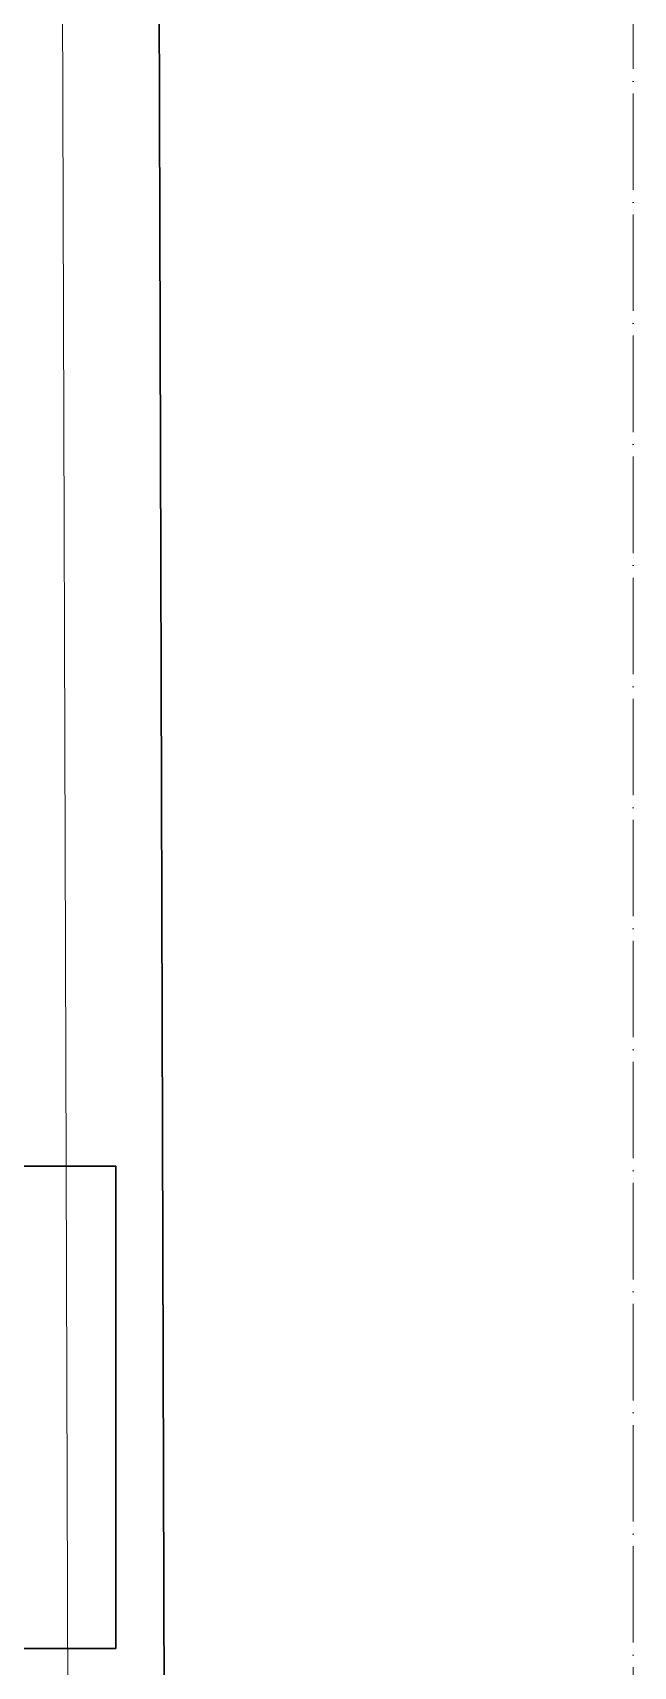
# Model space of a CAD drawing. Header units: millimetres. Extents: x -13069 to 207500, y -71366 to 56785.
# Drawn here: x 48725.1 to 48849.6, y 9530.7 to 9869.5 of the extents above; entities that cross this region are included whole.
import ezdxf

# ---------------------------------------------------------------- set-up
doc = ezdxf.new("R2010")
doc.units = ezdxf.units.MM
doc.linetypes.add('ADSK_Линия сетки', pattern=[25, 20, -2.5, 0, -2.5])
for name, color, linetype, lineweight in [('Оси', 7, 'Continuous', 9), ('Стены внутренние', 7, 'Continuous', 18), ('Стены несущие', 7, 'Continuous', 30), ('Стены отделка', 7, 'Continuous', 30), ('Стены штриховка', 7, 'Continuous', 9)]:
    doc.layers.add(name, color=color, linetype=linetype, lineweight=lineweight)

msp = doc.modelspace()

# ---------------------------------------------------------------- hatches: boundary and pattern name
at = {"layer": 'Стены внутренние', "lineweight": 9}
h = msp.add_hatch(dxfattribs=at)
h.set_pattern_fill('FP_3', color=256, style=0, pattern_type=2)
h.set_pattern_definition([(45, (0, 0), (-381.661, 381.661), []), (45, (134.94, 0), (0, 763.322), []), (45, (-134.94, 0), (0, 763.322), [])])
h.paths.add_polyline_path([(48642.274, 9534.429), (48742.353, 9534.429), (48742.353, 9634.429), (47522.5, 9634.429), (47522.5, 9534.429), (48204.905, 9534.429)])

# ---------------------------------------------------------------- linework, layer by layer
at = {"layer": 'Оси', "linetype": 'ADSK_Линия сетки'}
msp.add_line((48849.565, -6603.62), (48849.565, 44222.998), dxfattribs=at)
at = {"layer": 'Стены несущие'}
for p, q in [((48754.403, 8859.429), (48748.194, 10897.576)), ((47522.5, 9634.429), (48742.353, 9634.429)), ((48742.353, 9634.429), (48742.353, 9534.429)), ((48742.353, 9534.429), (47522.5, 9534.429))]:
    msp.add_line(p, q, dxfattribs=at)
at = {"layer": 'Стены отделка', "lineweight": 9}
for p, q in [((48748.214, 10897.576), (48754.403, 8859.429)), ((48734.403, 8859.368), (48732.049, 9634.429))]:
    msp.add_line(p, q, dxfattribs=at)
at = {"layer": 'Стены штриховка'}
msp.add_line((48732.049, 9634.429), (48728.214, 10897.516), dxfattribs=at)

doc.saveas('drawing.dxf')
